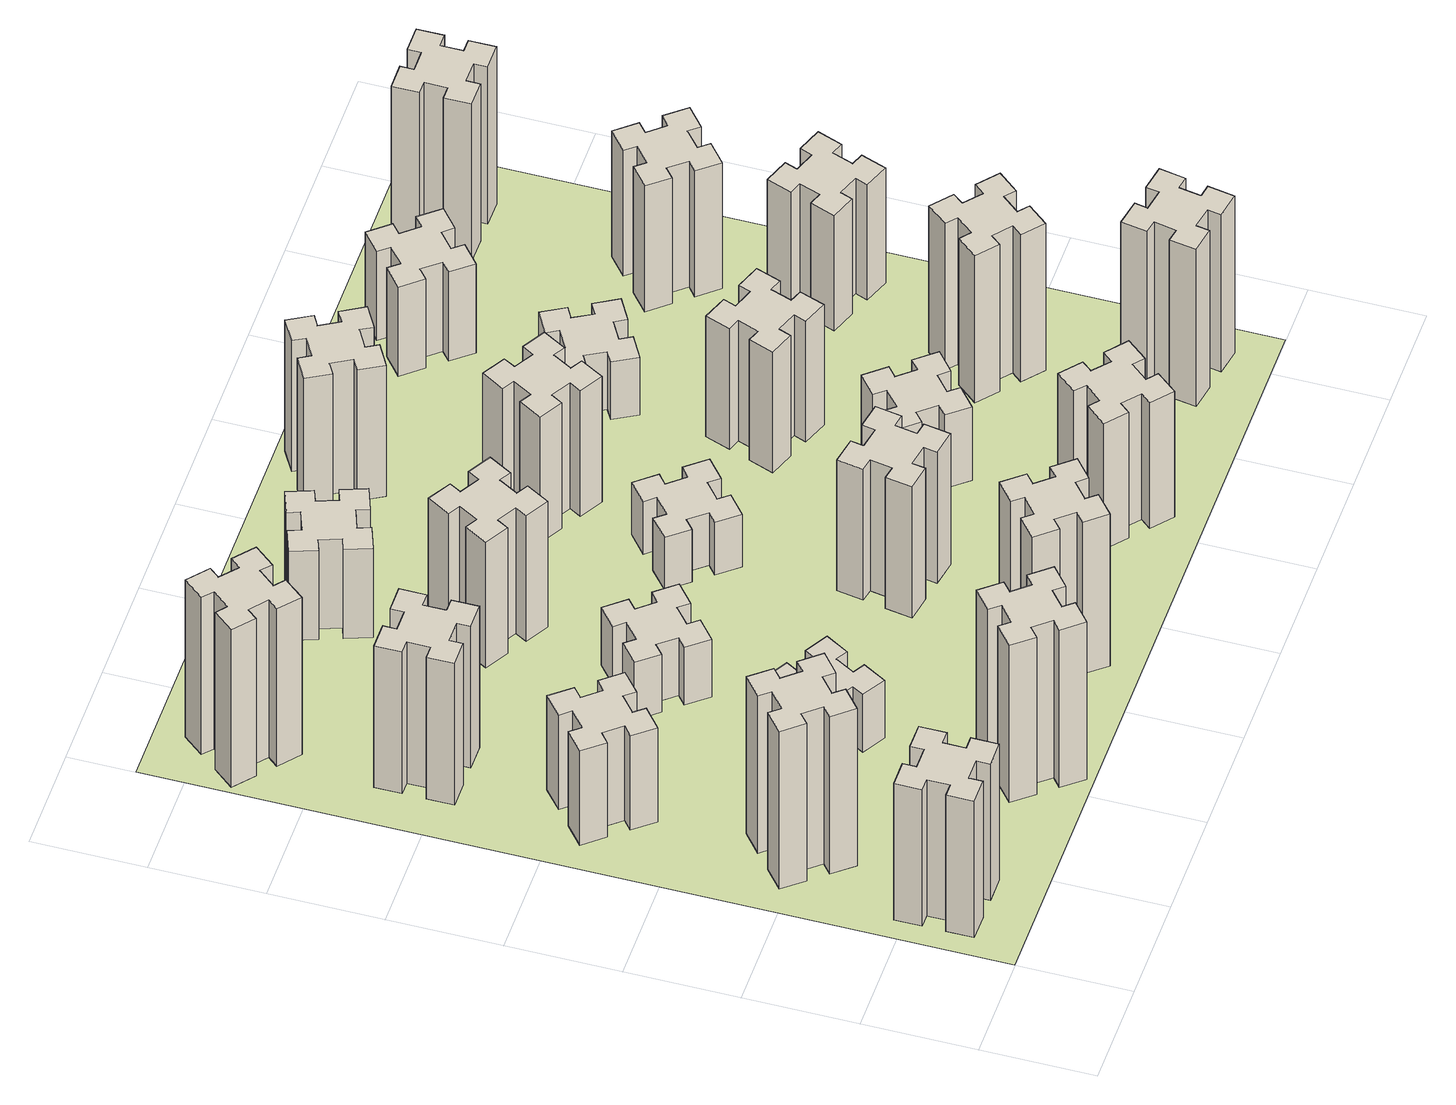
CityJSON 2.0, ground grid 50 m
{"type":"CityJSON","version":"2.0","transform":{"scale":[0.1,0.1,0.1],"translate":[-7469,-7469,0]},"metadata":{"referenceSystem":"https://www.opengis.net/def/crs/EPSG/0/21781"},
"CityObjects":{
"building1":{"type":"Building","attributes":{"class":"1000","function":"1000","usage":"1000","yearOfConstruction":2016,"roofType":"1000","measuredHeight":78,"storeysAboveGround":30,"storeysBelowGround":0},"geometry":[{"type":"Solid","lod":"1","boundaries":[[[[0,1,2,3,4,5,6,7,8,9,10,11,12,13,14,15,16,17,18,19]],[[17,16,20,21]],[[16,15,22,20]],[[15,14,23,22]],[[14,13,24,23]],[[13,12,25,24]],[[12,11,26,25]],[[11,10,27,26]],[[10,9,28,27]],[[9,8,29,28]],[[8,7,30,29]],[[7,6,31,30]],[[6,5,32,31]],[[5,4,33,32]],[[4,3,34,33]],[[3,2,35,34]],[[2,1,36,35]],[[1,0,37,36]],[[0,19,38,37]],[[19,18,39,38]],[[18,17,21,39]],[[24,25,26,27,28,29,30,31,32,33,34,35,36,37,38,39,21,20,22,23]]]]}]},
"building2":{"type":"Building","attributes":{"class":"1000","function":"1000","usage":"1000","yearOfConstruction":2016,"roofType":"1000","measuredHeight":90,"storeysAboveGround":30,"storeysBelowGround":0},"geometry":[{"type":"Solid","lod":"1","boundaries":[[[[40,41,42,43,44,45,46,47,48,49,50,51,52,53,54,55,56,57,58,59]],[[57,56,60,61]],[[56,55,62,60]],[[55,54,63,62]],[[54,53,64,63]],[[53,52,65,64]],[[52,51,66,65]],[[51,50,67,66]],[[50,49,68,67]],[[49,48,69,68]],[[48,47,70,69]],[[47,46,71,70]],[[46,45,72,71]],[[45,44,73,72]],[[44,43,74,73]],[[43,42,75,74]],[[42,41,76,75]],[[41,40,77,76]],[[40,59,78,77]],[[59,58,79,78]],[[58,57,61,79]],[[64,65,66,67,68,69,70,71,72,73,74,75,76,77,78,79,61,60,62,63]]]]}]},
"building3":{"type":"Building","attributes":{"class":"1000","function":"1000","usage":"1000","yearOfConstruction":2016,"roofType":"1000","measuredHeight":54,"storeysAboveGround":30,"storeysBelowGround":0},"geometry":[{"type":"Solid","lod":"1","boundaries":[[[[80,81,82,83,84,85,86,87,88,89,90,91,92,93,94,95,96,97,98,99]],[[97,96,100,101]],[[96,95,102,100]],[[95,94,103,102]],[[94,93,104,103]],[[93,92,105,104]],[[92,91,106,105]],[[91,90,107,106]],[[90,89,108,107]],[[89,88,109,108]],[[88,87,110,109]],[[87,86,111,110]],[[86,85,112,111]],[[85,84,113,112]],[[84,83,114,113]],[[83,82,115,114]],[[82,81,116,115]],[[81,80,117,116]],[[80,99,118,117]],[[99,98,119,118]],[[98,97,101,119]],[[104,105,106,107,108,109,110,111,112,113,114,115,116,117,118,119,101,100,102,103]]]]}]},
"building4":{"type":"Building","attributes":{"class":"1000","function":"1000","usage":"1000","yearOfConstruction":2016,"roofType":"1000","measuredHeight":81,"storeysAboveGround":30,"storeysBelowGround":0},"geometry":[{"type":"Solid","lod":"1","boundaries":[[[[120,121,122,123,124,125,126,127,128,129,130,131,132,133,134,135,136,137,138,139]],[[137,136,140,141]],[[136,135,142,140]],[[135,134,143,142]],[[134,133,144,143]],[[133,132,145,144]],[[132,131,146,145]],[[131,130,147,146]],[[130,129,148,147]],[[129,128,149,148]],[[128,127,150,149]],[[127,126,151,150]],[[126,125,152,151]],[[125,124,153,152]],[[124,123,154,153]],[[123,122,155,154]],[[122,121,156,155]],[[121,120,157,156]],[[120,139,158,157]],[[139,138,159,158]],[[138,137,141,159]],[[144,145,146,147,148,149,150,151,152,153,154,155,156,157,158,159,141,140,142,143]]]]}]},
"building5":{"type":"Building","attributes":{"class":"1000","function":"1000","usage":"1000","yearOfConstruction":2016,"roofType":"1000","measuredHeight":90,"storeysAboveGround":30,"storeysBelowGround":0},"geometry":[{"type":"Solid","lod":"1","boundaries":[[[[160,161,162,163,164,165,166,167,168,169,170,171,172,173,174,175,176,177,178,179]],[[177,176,180,181]],[[176,175,182,180]],[[175,174,183,182]],[[174,173,184,183]],[[173,172,185,184]],[[172,171,186,185]],[[171,170,187,186]],[[170,169,188,187]],[[169,168,189,188]],[[168,167,190,189]],[[167,166,191,190]],[[166,165,192,191]],[[165,164,193,192]],[[164,163,194,193]],[[163,162,195,194]],[[162,161,196,195]],[[161,160,197,196]],[[160,179,198,197]],[[179,178,199,198]],[[178,177,181,199]],[[184,185,186,187,188,189,190,191,192,193,194,195,196,197,198,199,181,180,182,183]]]]}]},
"building6":{"type":"Building","attributes":{"class":"1000","function":"1000","usage":"1000","yearOfConstruction":2016,"roofType":"1000","measuredHeight":90,"storeysAboveGround":30,"storeysBelowGround":0},"geometry":[{"type":"Solid","lod":"1","boundaries":[[[[200,201,202,203,204,205,206,207,208,209,210,211,212,213,214,215,216,217,218,219]],[[217,216,220,221]],[[216,215,222,220]],[[215,214,223,222]],[[214,213,224,223]],[[213,212,225,224]],[[212,211,226,225]],[[211,210,227,226]],[[210,209,228,227]],[[209,208,229,228]],[[208,207,230,229]],[[207,206,231,230]],[[206,205,232,231]],[[205,204,233,232]],[[204,203,234,233]],[[203,202,235,234]],[[202,201,236,235]],[[201,200,237,236]],[[200,219,238,237]],[[219,218,239,238]],[[218,217,221,239]],[[224,225,226,227,228,229,230,231,232,233,234,235,236,237,238,239,221,220,222,223]]]]}]},
"building7":{"type":"Building","attributes":{"class":"1000","function":"1000","usage":"1000","yearOfConstruction":2016,"roofType":"1000","measuredHeight":33,"storeysAboveGround":30,"storeysBelowGround":0},"geometry":[{"type":"Solid","lod":"1","boundaries":[[[[240,241,242,243,244,245,246,247,248,249,250,251,252,253,254,255,256,257,258,259]],[[257,256,260,261]],[[256,255,262,260]],[[255,254,263,262]],[[254,253,264,263]],[[253,252,265,264]],[[252,251,266,265]],[[251,250,267,266]],[[250,249,268,267]],[[249,248,269,268]],[[248,247,270,269]],[[247,246,271,270]],[[246,245,272,271]],[[245,244,273,272]],[[244,243,274,273]],[[243,242,275,274]],[[242,241,276,275]],[[241,240,277,276]],[[240,259,278,277]],[[259,258,279,278]],[[258,257,261,279]],[[264,265,266,267,268,269,270,271,272,273,274,275,276,277,278,279,261,260,262,263]]]]}]},
"building8":{"type":"Building","attributes":{"class":"1000","function":"1000","usage":"1000","yearOfConstruction":2016,"roofType":"1000","measuredHeight":33,"storeysAboveGround":30,"storeysBelowGround":0},"geometry":[{"type":"Solid","lod":"1","boundaries":[[[[280,281,282,283,284,285,286,287,288,289,290,291,292,293,294,295,296,297,298,299]],[[297,296,300,301]],[[296,295,302,300]],[[295,294,303,302]],[[294,293,304,303]],[[293,292,305,304]],[[292,291,306,305]],[[291,290,307,306]],[[290,289,308,307]],[[289,288,309,308]],[[288,287,310,309]],[[287,286,311,310]],[[286,285,312,311]],[[285,284,313,312]],[[284,283,314,313]],[[283,282,315,314]],[[282,281,316,315]],[[281,280,317,316]],[[280,299,318,317]],[[299,298,319,318]],[[298,297,301,319]],[[304,305,306,307,308,309,310,311,312,313,314,315,316,317,318,319,301,300,302,303]]]]}]},
"building9":{"type":"Building","attributes":{"class":"1000","function":"1000","usage":"1000","yearOfConstruction":2016,"roofType":"1000","measuredHeight":87,"storeysAboveGround":30,"storeysBelowGround":0},"geometry":[{"type":"Solid","lod":"1","boundaries":[[[[320,321,322,323,324,325,326,327,328,329,330,331,332,333,334,335,336,337,338,339]],[[337,336,340,341]],[[336,335,342,340]],[[335,334,343,342]],[[334,333,344,343]],[[333,332,345,344]],[[332,331,346,345]],[[331,330,347,346]],[[330,329,348,347]],[[329,328,349,348]],[[328,327,350,349]],[[327,326,351,350]],[[326,325,352,351]],[[325,324,353,352]],[[324,323,354,353]],[[323,322,355,354]],[[322,321,356,355]],[[321,320,357,356]],[[320,339,358,357]],[[339,338,359,358]],[[338,337,341,359]],[[344,345,346,347,348,349,350,351,352,353,354,355,356,357,358,359,341,340,342,343]]]]}]},
"building10":{"type":"Building","attributes":{"class":"1000","function":"1000","usage":"1000","yearOfConstruction":2016,"roofType":"1000","measuredHeight":72,"storeysAboveGround":30,"storeysBelowGround":0},"geometry":[{"type":"Solid","lod":"1","boundaries":[[[[360,361,362,363,364,365,366,367,368,369,370,371,372,373,374,375,376,377,378,379]],[[377,376,380,381]],[[376,375,382,380]],[[375,374,383,382]],[[374,373,384,383]],[[373,372,385,384]],[[372,371,386,385]],[[371,370,387,386]],[[370,369,388,387]],[[369,368,389,388]],[[368,367,390,389]],[[367,366,391,390]],[[366,365,392,391]],[[365,364,393,392]],[[364,363,394,393]],[[363,362,395,394]],[[362,361,396,395]],[[361,360,397,396]],[[360,379,398,397]],[[379,378,399,398]],[[378,377,381,399]],[[384,385,386,387,388,389,390,391,392,393,394,395,396,397,398,399,381,380,382,383]]]]}]},
"building11":{"type":"Building","attributes":{"class":"1000","function":"1000","usage":"1000","yearOfConstruction":2016,"roofType":"1000","measuredHeight":51,"storeysAboveGround":30,"storeysBelowGround":0},"geometry":[{"type":"Solid","lod":"1","boundaries":[[[[400,401,402,403,404,405,406,407,408,409,410,411,412,413,414,415,416,417,418,419]],[[417,416,420,421]],[[416,415,422,420]],[[415,414,423,422]],[[414,413,424,423]],[[413,412,425,424]],[[412,411,426,425]],[[411,410,427,426]],[[410,409,428,427]],[[409,408,429,428]],[[408,407,430,429]],[[407,406,431,430]],[[406,405,432,431]],[[405,404,433,432]],[[404,403,434,433]],[[403,402,435,434]],[[402,401,436,435]],[[401,400,437,436]],[[400,419,438,437]],[[419,418,439,438]],[[418,417,421,439]],[[424,425,426,427,428,429,430,431,432,433,434,435,436,437,438,439,421,420,422,423]]]]}]},
"building12":{"type":"Building","attributes":{"class":"1000","function":"1000","usage":"1000","yearOfConstruction":2016,"roofType":"1000","measuredHeight":75,"storeysAboveGround":30,"storeysBelowGround":0},"geometry":[{"type":"Solid","lod":"1","boundaries":[[[[440,441,442,443,444,445,446,447,448,449,450,451,452,453,454,455,456,457,458,459]],[[457,456,460,461]],[[456,455,462,460]],[[455,454,463,462]],[[454,453,464,463]],[[453,452,465,464]],[[452,451,466,465]],[[451,450,467,466]],[[450,449,468,467]],[[449,448,469,468]],[[448,447,470,469]],[[447,446,471,470]],[[446,445,472,471]],[[445,444,473,472]],[[444,443,474,473]],[[443,442,475,474]],[[442,441,476,475]],[[441,440,477,476]],[[440,459,478,477]],[[459,458,479,478]],[[458,457,461,479]],[[464,465,466,467,468,469,470,471,472,473,474,475,476,477,478,479,461,460,462,463]]]]}]},
"building13":{"type":"Building","attributes":{"class":"1000","function":"1000","usage":"1000","yearOfConstruction":2016,"roofType":"1000","measuredHeight":30,"storeysAboveGround":30,"storeysBelowGround":0},"geometry":[{"type":"Solid","lod":"1","boundaries":[[[[480,481,482,483,484,485,486,487,488,489,490,491,492,493,494,495,496,497,498,499]],[[497,496,500,501]],[[496,495,502,500]],[[495,494,503,502]],[[494,493,504,503]],[[493,492,505,504]],[[492,491,506,505]],[[491,490,507,506]],[[490,489,508,507]],[[489,488,509,508]],[[488,487,510,509]],[[487,486,511,510]],[[486,485,512,511]],[[485,484,513,512]],[[484,483,514,513]],[[483,482,515,514]],[[482,481,516,515]],[[481,480,517,516]],[[480,499,518,517]],[[499,498,519,518]],[[498,497,501,519]],[[504,505,506,507,508,509,510,511,512,513,514,515,516,517,518,519,501,500,502,503]]]]}]},
"building14":{"type":"Building","attributes":{"class":"1000","function":"1000","usage":"1000","yearOfConstruction":2016,"roofType":"1000","measuredHeight":72,"storeysAboveGround":30,"storeysBelowGround":0},"geometry":[{"type":"Solid","lod":"1","boundaries":[[[[520,521,522,523,524,525,526,527,528,529,530,531,532,533,534,535,536,537,538,539]],[[537,536,540,541]],[[536,535,542,540]],[[535,534,543,542]],[[534,533,544,543]],[[533,532,545,544]],[[532,531,546,545]],[[531,530,547,546]],[[530,529,548,547]],[[529,528,549,548]],[[528,527,550,549]],[[527,526,551,550]],[[526,525,552,551]],[[525,524,553,552]],[[524,523,554,553]],[[523,522,555,554]],[[522,521,556,555]],[[521,520,557,556]],[[520,539,558,557]],[[539,538,559,558]],[[538,537,541,559]],[[544,545,546,547,548,549,550,551,552,553,554,555,556,557,558,559,541,540,542,543]]]]}]},
"building15":{"type":"Building","attributes":{"class":"1000","function":"1000","usage":"1000","yearOfConstruction":2016,"roofType":"1000","measuredHeight":72,"storeysAboveGround":30,"storeysBelowGround":0},"geometry":[{"type":"Solid","lod":"1","boundaries":[[[[560,561,562,563,564,565,566,567,568,569,570,571,572,573,574,575,576,577,578,579]],[[577,576,580,581]],[[576,575,582,580]],[[575,574,583,582]],[[574,573,584,583]],[[573,572,585,584]],[[572,571,586,585]],[[571,570,587,586]],[[570,569,588,587]],[[569,568,589,588]],[[568,567,590,589]],[[567,566,591,590]],[[566,565,592,591]],[[565,564,593,592]],[[564,563,594,593]],[[563,562,595,594]],[[562,561,596,595]],[[561,560,597,596]],[[560,579,598,597]],[[579,578,599,598]],[[578,577,581,599]],[[584,585,586,587,588,589,590,591,592,593,594,595,596,597,598,599,581,580,582,583]]]]}]},
"building16":{"type":"Building","attributes":{"class":"1000","function":"1000","usage":"1000","yearOfConstruction":2016,"roofType":"1000","measuredHeight":75,"storeysAboveGround":30,"storeysBelowGround":0},"geometry":[{"type":"Solid","lod":"1","boundaries":[[[[600,601,602,603,604,605,606,607,608,609,610,611,612,613,614,615,616,617,618,619]],[[617,616,620,621]],[[616,615,622,620]],[[615,614,623,622]],[[614,613,624,623]],[[613,612,625,624]],[[612,611,626,625]],[[611,610,627,626]],[[610,609,628,627]],[[609,608,629,628]],[[608,607,630,629]],[[607,606,631,630]],[[606,605,632,631]],[[605,604,633,632]],[[604,603,634,633]],[[603,602,635,634]],[[602,601,636,635]],[[601,600,637,636]],[[600,619,638,637]],[[619,618,639,638]],[[618,617,621,639]],[[624,625,626,627,628,629,630,631,632,633,634,635,636,637,638,639,621,620,622,623]]]]}]},
"building17":{"type":"Building","attributes":{"class":"1000","function":"1000","usage":"1000","yearOfConstruction":2016,"roofType":"1000","measuredHeight":42,"storeysAboveGround":30,"storeysBelowGround":0},"geometry":[{"type":"Solid","lod":"1","boundaries":[[[[640,641,642,643,644,645,646,647,648,649,650,651,652,653,654,655,656,657,658,659]],[[657,656,660,661]],[[656,655,662,660]],[[655,654,663,662]],[[654,653,664,663]],[[653,652,665,664]],[[652,651,666,665]],[[651,650,667,666]],[[650,649,668,667]],[[649,648,669,668]],[[648,647,670,669]],[[647,646,671,670]],[[646,645,672,671]],[[645,644,673,672]],[[644,643,674,673]],[[643,642,675,674]],[[642,641,676,675]],[[641,640,677,676]],[[640,659,678,677]],[[659,658,679,678]],[[658,657,661,679]],[[664,665,666,667,668,669,670,671,672,673,674,675,676,677,678,679,661,660,662,663]]]]}]},
"building18":{"type":"Building","attributes":{"class":"1000","function":"1000","usage":"1000","yearOfConstruction":2016,"roofType":"1000","measuredHeight":69,"storeysAboveGround":30,"storeysBelowGround":0},"geometry":[{"type":"Solid","lod":"1","boundaries":[[[[680,681,682,683,684,685,686,687,688,689,690,691,692,693,694,695,696,697,698,699]],[[697,696,700,701]],[[696,695,702,700]],[[695,694,703,702]],[[694,693,704,703]],[[693,692,705,704]],[[692,691,706,705]],[[691,690,707,706]],[[690,689,708,707]],[[689,688,709,708]],[[688,687,710,709]],[[687,686,711,710]],[[686,685,712,711]],[[685,684,713,712]],[[684,683,714,713]],[[683,682,715,714]],[[682,681,716,715]],[[681,680,717,716]],[[680,699,718,717]],[[699,698,719,718]],[[698,697,701,719]],[[704,705,706,707,708,709,710,711,712,713,714,715,716,717,718,719,701,700,702,703]]]]}]},
"building19":{"type":"Building","attributes":{"class":"1000","function":"1000","usage":"1000","yearOfConstruction":2016,"roofType":"1000","measuredHeight":33,"storeysAboveGround":30,"storeysBelowGround":0},"geometry":[{"type":"Solid","lod":"1","boundaries":[[[[720,721,722,723,724,725,726,727,728,729,730,731,732,733,734,735,736,737,738,739]],[[737,736,740,741]],[[736,735,742,740]],[[735,734,743,742]],[[734,733,744,743]],[[733,732,745,744]],[[732,731,746,745]],[[731,730,747,746]],[[730,729,748,747]],[[729,728,749,748]],[[728,727,750,749]],[[727,726,751,750]],[[726,725,752,751]],[[725,724,753,752]],[[724,723,754,753]],[[723,722,755,754]],[[722,721,756,755]],[[721,720,757,756]],[[720,739,758,757]],[[739,738,759,758]],[[738,737,741,759]],[[744,745,746,747,748,749,750,751,752,753,754,755,756,757,758,759,741,740,742,743]]]]}]},
"building20":{"type":"Building","attributes":{"class":"1000","function":"1000","usage":"1000","yearOfConstruction":2016,"roofType":"1000","measuredHeight":90,"storeysAboveGround":30,"storeysBelowGround":0},"geometry":[{"type":"Solid","lod":"1","boundaries":[[[[760,761,762,763,764,765,766,767,768,769,770,771,772,773,774,775,776,777,778,779]],[[777,776,780,781]],[[776,775,782,780]],[[775,774,783,782]],[[774,773,784,783]],[[773,772,785,784]],[[772,771,786,785]],[[771,770,787,786]],[[770,769,788,787]],[[769,768,789,788]],[[768,767,790,789]],[[767,766,791,790]],[[766,765,792,791]],[[765,764,793,792]],[[764,763,794,793]],[[763,762,795,794]],[[762,761,796,795]],[[761,760,797,796]],[[760,779,798,797]],[[779,778,799,798]],[[778,777,781,799]],[[784,785,786,787,788,789,790,791,792,793,794,795,796,797,798,799,781,780,782,783]]]]}]},
"building21":{"type":"Building","attributes":{"class":"1000","function":"1000","usage":"1000","yearOfConstruction":2016,"roofType":"1000","measuredHeight":84,"storeysAboveGround":30,"storeysBelowGround":0},"geometry":[{"type":"Solid","lod":"1","boundaries":[[[[800,801,802,803,804,805,806,807,808,809,810,811,812,813,814,815,816,817,818,819]],[[817,816,820,821]],[[816,815,822,820]],[[815,814,823,822]],[[814,813,824,823]],[[813,812,825,824]],[[812,811,826,825]],[[811,810,827,826]],[[810,809,828,827]],[[809,808,829,828]],[[808,807,830,829]],[[807,806,831,830]],[[806,805,832,831]],[[805,804,833,832]],[[804,803,834,833]],[[803,802,835,834]],[[802,801,836,835]],[[801,800,837,836]],[[800,819,838,837]],[[819,818,839,838]],[[818,817,821,839]],[[824,825,826,827,828,829,830,831,832,833,834,835,836,837,838,839,821,820,822,823]]]]}]},
"building22":{"type":"Building","attributes":{"class":"1000","function":"1000","usage":"1000","yearOfConstruction":2016,"roofType":"1000","measuredHeight":51,"storeysAboveGround":30,"storeysBelowGround":0},"geometry":[{"type":"Solid","lod":"1","boundaries":[[[[840,841,842,843,844,845,846,847,848,849,850,851,852,853,854,855,856,857,858,859]],[[857,856,860,861]],[[856,855,862,860]],[[855,854,863,862]],[[854,853,864,863]],[[853,852,865,864]],[[852,851,866,865]],[[851,850,867,866]],[[850,849,868,867]],[[849,848,869,868]],[[848,847,870,869]],[[847,846,871,870]],[[846,845,872,871]],[[845,844,873,872]],[[844,843,874,873]],[[843,842,875,874]],[[842,841,876,875]],[[841,840,877,876]],[[840,859,878,877]],[[859,858,879,878]],[[858,857,861,879]],[[864,865,866,867,868,869,870,871,872,873,874,875,876,877,878,879,861,860,862,863]]]]}]},
"building23":{"type":"Building","attributes":{"class":"1000","function":"1000","usage":"1000","yearOfConstruction":2016,"roofType":"1000","measuredHeight":66,"storeysAboveGround":30,"storeysBelowGround":0},"geometry":[{"type":"Solid","lod":"1","boundaries":[[[[880,881,882,883,884,885,886,887,888,889,890,891,892,893,894,895,896,897,898,899]],[[897,896,900,901]],[[896,895,902,900]],[[895,894,903,902]],[[894,893,904,903]],[[893,892,905,904]],[[892,891,906,905]],[[891,890,907,906]],[[890,889,908,907]],[[889,888,909,908]],[[888,887,910,909]],[[887,886,911,910]],[[886,885,912,911]],[[885,884,913,912]],[[884,883,914,913]],[[883,882,915,914]],[[882,881,916,915]],[[881,880,917,916]],[[880,899,918,917]],[[899,898,919,918]],[[898,897,901,919]],[[904,905,906,907,908,909,910,911,912,913,914,915,916,917,918,919,901,900,902,903]]]]}]},
"building24":{"type":"Building","attributes":{"class":"1000","function":"1000","usage":"1000","yearOfConstruction":2016,"roofType":"1000","measuredHeight":72,"storeysAboveGround":30,"storeysBelowGround":0},"geometry":[{"type":"Solid","lod":"1","boundaries":[[[[920,921,922,923,924,925,926,927,928,929,930,931,932,933,934,935,936,937,938,939]],[[937,936,940,941]],[[936,935,942,940]],[[935,934,943,942]],[[934,933,944,943]],[[933,932,945,944]],[[932,931,946,945]],[[931,930,947,946]],[[930,929,948,947]],[[929,928,949,948]],[[928,927,950,949]],[[927,926,951,950]],[[926,925,952,951]],[[925,924,953,952]],[[924,923,954,953]],[[923,922,955,954]],[[922,921,956,955]],[[921,920,957,956]],[[920,939,958,957]],[[939,938,959,958]],[[938,937,941,959]],[[944,945,946,947,948,949,950,951,952,953,954,955,956,957,958,959,941,940,942,943]]]]}]},
"building25":{"type":"Building","attributes":{"class":"1000","function":"1000","usage":"1000","yearOfConstruction":2016,"roofType":"1000","measuredHeight":90,"storeysAboveGround":30,"storeysBelowGround":0},"geometry":[{"type":"Solid","lod":"1","boundaries":[[[[960,961,962,963,964,965,966,967,968,969,970,971,972,973,974,975,976,977,978,979]],[[977,976,980,981]],[[976,975,982,980]],[[975,974,983,982]],[[974,973,984,983]],[[973,972,985,984]],[[972,971,986,985]],[[971,970,987,986]],[[970,969,988,987]],[[969,968,989,988]],[[968,967,990,989]],[[967,966,991,990]],[[966,965,992,991]],[[965,964,993,992]],[[964,963,994,993]],[[963,962,995,994]],[[962,961,996,995]],[[961,960,997,996]],[[960,979,998,997]],[[979,978,999,998]],[[978,977,981,999]],[[984,985,986,987,988,989,990,991,992,993,994,995,996,997,998,999,981,980,982,983]]]]}]},
"landuse1":{"type":"LandUse","attributes":{"name":"plot1","function":"1010"},"geometry":[{"type":"MultiSurface","lod":"1","boundaries":[[[1000,1001,1002,1003]]]}]}
},
"vertices":[
[165,425,0],[165,325,0],[105,325,0],[105,205,0],[225,205,0],[225,265,0],[325,265,0],[325,205,0],[445,205,0],[445,325,0],[385,325,0],[385,425,0],[445,425,0],[445,545,0],[325,545,0],[325,485,0],[225,485,0],[225,545,0],[105,545,0],[105,425,0],[225,485,780],[225,545,780],[325,485,780],[325,545,780],[445,545,780],[445,425,780],[385,425,780],[385,325,780],[445,325,780],[445,205,780],[325,205,780],[325,265,780],[225,265,780],[225,205,780],[105,205,780],[105,325,780],[165,325,780],[165,425,780],[105,425,780],[105,545,780],
[492,1048,0],[427,1124,0],[473,1163,0],[396,1255,0],[304,1178,0],[343,1132,0],[266,1067,0],[228,1113,0],[136,1036,0],[213,944,0],[259,983,0],[323,906,0],[277,868,0],[354,776,0],[446,853,0],[408,899,0],[484,963,0],[523,917,0],[615,994,0],[538,1086,0],[484,963,900],[523,917,900],[408,899,900],[446,853,900],[354,776,900],[277,868,900],[323,906,900],[259,983,900],[213,944,900],[136,1036,900],[228,1113,900],[266,1067,900],[343,1132,900],[304,1178,900],[396,1255,900],[473,1163,900],[427,1124,900],[492,1048,900],[538,1086,900],[615,994,900],
[492,1888,0],[427,1964,0],[473,2003,0],[396,2095,0],[304,2018,0],[343,1972,0],[266,1907,0],[228,1953,0],[136,1876,0],[213,1784,0],[259,1823,0],[323,1746,0],[277,1708,0],[354,1616,0],[446,1693,0],[408,1739,0],[484,1803,0],[523,1757,0],[615,1834,0],[538,1926,0],[484,1803,540],[523,1757,540],[408,1739,540],[446,1693,540],[354,1616,540],[277,1708,540],[323,1746,540],[259,1823,540],[213,1784,540],[136,1876,540],[228,1953,540],[266,1907,540],[343,1972,540],[304,2018,540],[396,2095,540],[473,2003,540],[427,1964,540],[492,1888,540],[538,1926,540],[615,1834,540],
[485,2545,0],[485,2645,0],[545,2645,0],[545,2765,0],[425,2765,0],[425,2705,0],[325,2705,0],[325,2765,0],[205,2765,0],[205,2645,0],[265,2645,0],[265,2545,0],[205,2545,0],[205,2425,0],[325,2425,0],[325,2485,0],[425,2485,0],[425,2425,0],[545,2425,0],[545,2545,0],[425,2485,810],[425,2425,810],[325,2485,810],[325,2425,810],[205,2425,810],[205,2545,810],[265,2545,810],[265,2645,810],[205,2645,810],[205,2765,810],[325,2765,810],[325,2705,810],[425,2705,810],[425,2765,810],[545,2765,810],[545,2645,810],[485,2645,810],[485,2545,810],[545,2545,810],[545,2425,810],
[1083,392,0],[1006,327,0],[968,373,0],[876,296,0],[953,204,0],[999,243,0],[1063,166,0],[1017,128,0],[1094,36,0],[1186,113,0],[1148,159,0],[1224,223,0],[1263,177,0],[1355,254,0],[1278,346,0],[1232,308,0],[1167,384,0],[1213,423,0],[1136,515,0],[1044,438,0],[1167,384,900],[1213,423,900],[1232,308,900],[1278,346,900],[1355,254,900],[1263,177,900],[1224,223,900],[1148,159,900],[1186,113,900],[1094,36,900],[1017,128,900],[1063,166,900],[999,243,900],[953,204,900],[876,296,900],[968,373,900],[1006,327,900],[1083,392,900],[1044,438,900],[1136,515,900],
[384,3387,0],[308,3452,0],[346,3498,0],[254,3575,0],[177,3483,0],[223,3444,0],[159,3368,0],[113,3406,0],[36,3314,0],[128,3237,0],[166,3283,0],[243,3219,0],[204,3173,0],[296,3096,0],[373,3188,0],[327,3226,0],[392,3303,0],[438,3264,0],[515,3356,0],[423,3433,0],[392,3303,900],[438,3264,900],[327,3226,900],[373,3188,900],[296,3096,900],[204,3173,900],[243,3219,900],[166,3283,900],[128,3237,900],[36,3314,900],[113,3406,900],[159,3368,900],[223,3444,900],[177,3483,900],[254,3575,900],[346,3498,900],[308,3452,900],[384,3387,900],[423,3433,900],[515,3356,900],
[1086,1017,0],[1136,1104,0],[1188,1074,0],[1248,1178,0],[1144,1238,0],[1114,1186,0],[1027,1236,0],[1057,1288,0],[953,1348,0],[893,1244,0],[945,1214,0],[895,1127,0],[843,1157,0],[783,1053,0],[887,993,0],[917,1045,0],[1004,995,0],[974,943,0],[1078,883,0],[1138,987,0],[1004,995,330],[974,943,330],[917,1045,330],[887,993,330],[783,1053,330],[843,1157,330],[895,1127,330],[945,1214,330],[893,1244,330],[953,1348,330],[1057,1288,330],[1027,1236,330],[1114,1186,330],[1144,1238,330],[1248,1178,330],[1188,1074,330],[1136,1104,330],[1086,1017,330],[1138,987,330],[1078,883,330],
[1083,1972,0],[1006,1907,0],[968,1953,0],[876,1876,0],[953,1784,0],[999,1823,0],[1063,1746,0],[1017,1708,0],[1094,1616,0],[1186,1693,0],[1148,1739,0],[1224,1803,0],[1263,1757,0],[1355,1834,0],[1278,1926,0],[1232,1888,0],[1167,1964,0],[1213,2003,0],[1136,2095,0],[1044,2018,0],[1167,1964,330],[1213,2003,330],[1232,1888,330],[1278,1926,330],[1355,1834,330],[1263,1757,330],[1224,1803,330],[1148,1739,330],[1186,1693,330],[1094,1616,330],[1017,1708,330],[1063,1746,330],[999,1823,330],[953,1784,330],[876,1876,330],[968,1953,330],[1006,1907,330],[1083,1972,330],[1044,2018,330],[1136,2095,330],
[1639,343,0],[1703,266,0],[1657,228,0],[1734,136,0],[1826,213,0],[1788,259,0],[1864,323,0],[1903,277,0],[1995,354,0],[1918,446,0],[1872,408,0],[1807,484,0],[1853,523,0],[1776,615,0],[1684,538,0],[1723,492,0],[1646,427,0],[1608,473,0],[1516,396,0],[1593,304,0],[1646,427,870],[1608,473,870],[1723,492,870],[1684,538,870],[1776,615,870],[1853,523,870],[1807,484,870],[1872,408,870],[1918,446,870],[1995,354,870],[1903,277,870],[1864,323,870],[1788,259,870],[1826,213,870],[1734,136,870],[1657,228,870],[1703,266,870],[1639,343,870],[1593,304,870],[1516,396,870],
[1314,2666,0],[1227,2716,0],[1257,2768,0],[1153,2828,0],[1093,2724,0],[1145,2694,0],[1095,2607,0],[1043,2637,0],[983,2533,0],[1087,2473,0],[1117,2525,0],[1204,2475,0],[1174,2423,0],[1278,2363,0],[1338,2467,0],[1286,2497,0],[1336,2584,0],[1388,2554,0],[1448,2658,0],[1344,2718,0],[1336,2584,720],[1388,2554,720],[1286,2497,720],[1338,2467,720],[1278,2363,720],[1174,2423,720],[1204,2475,720],[1117,2525,720],[1087,2473,720],[983,2533,720],[1043,2637,720],[1095,2607,720],[1145,2694,720],[1093,2724,720],[1153,2828,720],[1257,2768,720],[1227,2716,720],[1314,2666,720],[1344,2718,720],[1448,2658,720],
[1125,3356,0],[1031,3322,0],[1010,3378,0],[897,3337,0],[939,3224,0],[995,3245,0],[1029,3151,0],[973,3130,0],[1014,3017,0],[1127,3059,0],[1106,3115,0],[1200,3149,0],[1220,3093,0],[1333,3134,0],[1292,3247,0],[1236,3226,0],[1202,3320,0],[1258,3340,0],[1217,3453,0],[1104,3412,0],[1202,3320,510],[1258,3340,510],[1236,3226,510],[1292,3247,510],[1333,3134,510],[1220,3093,510],[1200,3149,510],[1106,3115,510],[1127,3059,510],[1014,3017,510],[973,3130,510],[1029,3151,510],[995,3245,510],[939,3224,510],[897,3337,510],[1010,3378,510],[1031,3322,510],[1125,3356,510],[1104,3412,510],[1217,3453,510],
[2055,1047,0],[2072,1145,0],[2131,1135,0],[2152,1253,0],[2034,1274,0],[2024,1215,0],[1925,1232,0],[1936,1291,0],[1817,1312,0],[1797,1194,0],[1856,1184,0],[1838,1085,0],[1779,1096,0],[1758,977,0],[1877,957,0],[1887,1016,0],[1985,998,0],[1975,939,0],[2093,918,0],[2114,1037,0],[1985,998,750],[1975,939,750],[1887,1016,750],[1877,957,750],[1758,977,750],[1779,1096,750],[1838,1085,750],[1856,1184,750],[1797,1194,750],[1817,1312,750],[1936,1291,750],[1925,1232,750],[2024,1215,750],[2034,1274,750],[2152,1253,750],[2131,1135,750],[2072,1145,750],[2055,1047,750],[2114,1037,750],[2093,918,750],
[1972,1988,0],[1907,2064,0],[1953,2103,0],[1876,2195,0],[1784,2118,0],[1823,2072,0],[1746,2007,0],[1708,2053,0],[1616,1976,0],[1693,1884,0],[1739,1923,0],[1803,1846,0],[1757,1808,0],[1834,1716,0],[1926,1793,0],[1888,1839,0],[1964,1903,0],[2003,1857,0],[2095,1934,0],[2018,2026,0],[1964,1903,300],[2003,1857,300],[1888,1839,300],[1926,1793,300],[1834,1716,300],[1757,1808,300],[1803,1846,300],[1739,1923,300],[1693,1884,300],[1616,1976,300],[1708,2053,300],[1746,2007,300],[1823,2072,300],[1784,2118,300],[1876,2195,300],[1953,2103,300],[1907,2064,300],[1972,1988,300],[2018,2026,300],[2095,1934,300],
[2486,323,0],[2563,259,0],[2524,213,0],[2616,136,0],[2693,228,0],[2647,266,0],[2712,343,0],[2758,304,0],[2835,396,0],[2743,473,0],[2704,427,0],[2628,492,0],[2666,538,0],[2574,615,0],[2497,523,0],[2543,484,0],[2479,408,0],[2433,446,0],[2356,354,0],[2448,277,0],[2479,408,720],[2433,446,720],[2543,484,720],[2497,523,720],[2574,615,720],[2666,538,720],[2628,492,720],[2704,427,720],[2743,473,720],[2835,396,720],[2758,304,720],[2712,343,720],[2647,266,720],[2693,228,720],[2616,136,720],[2524,213,720],[2563,259,720],[2486,323,720],[2448,277,720],[2356,354,720],
[2026,2497,0],[2076,2584,0],[2128,2554,0],[2188,2658,0],[2084,2718,0],[2054,2666,0],[1967,2716,0],[1997,2768,0],[1893,2828,0],[1833,2724,0],[1885,2694,0],[1835,2607,0],[1783,2637,0],[1723,2533,0],[1827,2473,0],[1857,2525,0],[1944,2475,0],[1914,2423,0],[2018,2363,0],[2078,2467,0],[1944,2475,720],[1914,2423,720],[1857,2525,720],[1827,2473,720],[1723,2533,720],[1783,2637,720],[1835,2607,720],[1885,2694,720],[1833,2724,720],[1893,2828,720],[1997,2768,720],[1967,2716,720],[2054,2666,720],[2084,2718,720],[2188,2658,720],[2128,2554,720],[2076,2584,720],[2026,2497,720],[2078,2467,720],[2018,2363,720],
[1844,3556,0],[1757,3506,0],[1727,3558,0],[1623,3498,0],[1683,3394,0],[1735,3424,0],[1785,3337,0],[1733,3307,0],[1793,3203,0],[1897,3263,0],[1867,3315,0],[1954,3365,0],[1984,3313,0],[2088,3373,0],[2028,3477,0],[1976,3447,0],[1926,3534,0],[1978,3564,0],[1918,3668,0],[1814,3608,0],[1926,3534,750],[1978,3564,750],[1976,3447,750],[2028,3477,750],[2088,3373,750],[1984,3313,750],[1954,3365,750],[1867,3315,750],[1897,3263,750],[1793,3203,750],[1733,3307,750],[1785,3337,750],[1735,3424,750],[1683,3394,750],[1623,3498,750],[1727,3558,750],[1757,3506,750],[1844,3556,750],[1814,3608,750],[1918,3668,750],
[2563,1332,0],[2486,1267,0],[2448,1313,0],[2356,1236,0],[2433,1144,0],[2479,1183,0],[2543,1106,0],[2497,1068,0],[2574,976,0],[2666,1053,0],[2628,1099,0],[2704,1163,0],[2743,1117,0],[2835,1194,0],[2758,1286,0],[2712,1248,0],[2647,1324,0],[2693,1363,0],[2616,1455,0],[2524,1378,0],[2647,1324,420],[2693,1363,420],[2712,1248,420],[2758,1286,420],[2835,1194,420],[2743,1117,420],[2704,1163,420],[2628,1099,420],[2666,1053,420],[2574,976,420],[2497,1068,420],[2543,1106,420],[2479,1183,420],[2433,1144,420],[2356,1236,420],[2448,1313,420],[2486,1267,420],[2563,1332,420],[2524,1378,420],[2616,1455,420],
[2682,1771,0],[2716,1865,0],[2772,1844,0],[2813,1957,0],[2700,1998,0],[2680,1942,0],[2586,1976,0],[2607,2032,0],[2494,2073,0],[2453,1960,0],[2509,1940,0],[2475,1846,0],[2419,1867,0],[2377,1754,0],[2490,1713,0],[2511,1769,0],[2605,1735,0],[2584,1679,0],[2697,1637,0],[2738,1750,0],[2605,1735,690],[2584,1679,690],[2511,1769,690],[2490,1713,690],[2377,1754,690],[2419,1867,690],[2475,1846,690],[2509,1940,690],[2453,1960,690],[2494,2073,690],[2607,2032,690],[2586,1976,690],[2680,1942,690],[2700,1998,690],[2813,1957,690],[2772,1844,690],[2716,1865,690],[2682,1771,690],[2738,1750,690],[2697,1637,690],
[2475,2584,0],[2525,2497,0],[2473,2467,0],[2533,2363,0],[2637,2423,0],[2607,2475,0],[2694,2525,0],[2724,2473,0],[2828,2533,0],[2768,2637,0],[2716,2607,0],[2666,2694,0],[2718,2724,0],[2658,2828,0],[2554,2768,0],[2584,2716,0],[2497,2666,0],[2467,2718,0],[2363,2658,0],[2423,2554,0],[2497,2666,330],[2467,2718,330],[2584,2716,330],[2554,2768,330],[2658,2828,330],[2718,2724,330],[2666,2694,330],[2716,2607,330],[2768,2637,330],[2828,2533,330],[2724,2473,330],[2694,2525,330],[2607,2475,330],[2637,2423,330],[2533,2363,330],[2473,2467,330],[2525,2497,330],[2475,2584,330],[2423,2554,330],[2363,2658,330],
[3504,475,0],[3405,492,0],[3416,551,0],[3297,572,0],[3277,454,0],[3336,444,0],[3318,345,0],[3259,356,0],[3238,237,0],[3357,217,0],[3367,276,0],[3465,258,0],[3455,199,0],[3573,178,0],[3594,297,0],[3535,307,0],[3552,405,0],[3611,395,0],[3632,513,0],[3514,534,0],[3552,405,900],[3611,395,900],[3535,307,900],[3594,297,900],[3573,178,900],[3455,199,900],[3465,258,900],[3367,276,900],[3357,217,900],[3238,237,900],[3259,356,900],[3318,345,900],[3336,444,900],[3277,454,900],[3297,572,900],[3416,551,900],[3405,492,900],[3504,475,900],[3514,534,900],[3632,513,900],
[3287,1006,0],[3352,1083,0],[3398,1044,0],[3475,1136,0],[3383,1213,0],[3344,1167,0],[3268,1232,0],[3306,1278,0],[3214,1355,0],[3137,1263,0],[3183,1224,0],[3119,1148,0],[3073,1186,0],[2996,1094,0],[3088,1017,0],[3126,1063,0],[3203,999,0],[3164,953,0],[3256,876,0],[3333,968,0],[3203,999,840],[3164,953,840],[3126,1063,840],[3088,1017,840],[2996,1094,840],[3073,1186,840],[3119,1148,840],[3183,1224,840],[3137,1263,840],[3214,1355,840],[3306,1278,840],[3268,1232,840],[3344,1167,840],[3383,1213,840],[3475,1136,840],[3398,1044,840],[3352,1083,840],[3287,1006,840],[3333,968,840],[3256,876,840],
[2812,3368,0],[2747,3444,0],[2793,3483,0],[2716,3575,0],[2624,3498,0],[2663,3452,0],[2586,3387,0],[2548,3433,0],[2456,3356,0],[2533,3264,0],[2579,3303,0],[2643,3226,0],[2597,3188,0],[2674,3096,0],[2766,3173,0],[2728,3219,0],[2804,3283,0],[2843,3237,0],[2935,3314,0],[2858,3406,0],[2804,3283,510],[2843,3237,510],[2728,3219,510],[2766,3173,510],[2674,3096,510],[2597,3188,510],[2643,3226,510],[2579,3303,510],[2533,3264,510],[2456,3356,510],[2548,3433,510],[2586,3387,510],[2663,3452,510],[2624,3498,510],[2716,3575,510],[2793,3483,510],[2747,3444,510],[2812,3368,510],[2858,3406,510],[2935,3314,510],
[3520,1942,0],[3426,1976,0],[3447,2032,0],[3334,2073,0],[3293,1960,0],[3349,1940,0],[3315,1846,0],[3259,1867,0],[3217,1754,0],[3330,1713,0],[3351,1769,0],[3445,1735,0],[3424,1679,0],[3537,1637,0],[3578,1750,0],[3522,1771,0],[3556,1865,0],[3612,1844,0],[3653,1957,0],[3540,1998,0],[3556,1865,660],[3612,1844,660],[3522,1771,660],[3578,1750,660],[3537,1637,660],[3424,1679,660],[3445,1735,660],[3351,1769,660],[3330,1713,660],[3217,1754,660],[3259,1867,660],[3315,1846,660],[3349,1940,660],[3293,1960,660],[3334,2073,660],[3447,2032,660],[3426,1976,660],[3520,1942,660],[3540,1998,660],[3653,1957,660],
[3219,2463,0],[3283,2386,0],[3237,2348,0],[3314,2256,0],[3406,2333,0],[3368,2379,0],[3444,2443,0],[3483,2397,0],[3575,2474,0],[3498,2566,0],[3452,2528,0],[3387,2604,0],[3433,2643,0],[3356,2735,0],[3264,2658,0],[3303,2612,0],[3226,2547,0],[3188,2593,0],[3096,2516,0],[3173,2424,0],[3226,2547,720],[3188,2593,720],[3303,2612,720],[3264,2658,720],[3356,2735,720],[3433,2643,720],[3387,2604,720],[3452,2528,720],[3498,2566,720],[3575,2474,720],[3483,2397,720],[3444,2443,720],[3368,2379,720],[3406,2333,720],[3314,2256,720],[3237,2348,720],[3283,2386,720],[3219,2463,720],[3173,2424,720],[3096,2516,720],
[3285,3325,0],[3385,3325,0],[3385,3265,0],[3505,3265,0],[3505,3385,0],[3445,3385,0],[3445,3485,0],[3505,3485,0],[3505,3605,0],[3385,3605,0],[3385,3545,0],[3285,3545,0],[3285,3605,0],[3165,3605,0],[3165,3485,0],[3225,3485,0],[3225,3385,0],[3165,3385,0],[3165,3265,0],[3285,3265,0],[3225,3385,900],[3165,3385,900],[3225,3485,900],[3165,3485,900],[3165,3605,900],[3285,3605,900],[3285,3545,900],[3385,3545,900],[3385,3605,900],[3505,3605,900],[3505,3485,900],[3445,3485,900],[3445,3385,900],[3505,3385,900],[3505,3265,900],[3385,3265,900],[3385,3325,900],[3285,3325,900],[3285,3265,900],[3165,3265,900],
[5,3705,0],[3705,3705,0],[3705,5,0],[5,5,0]
]}
